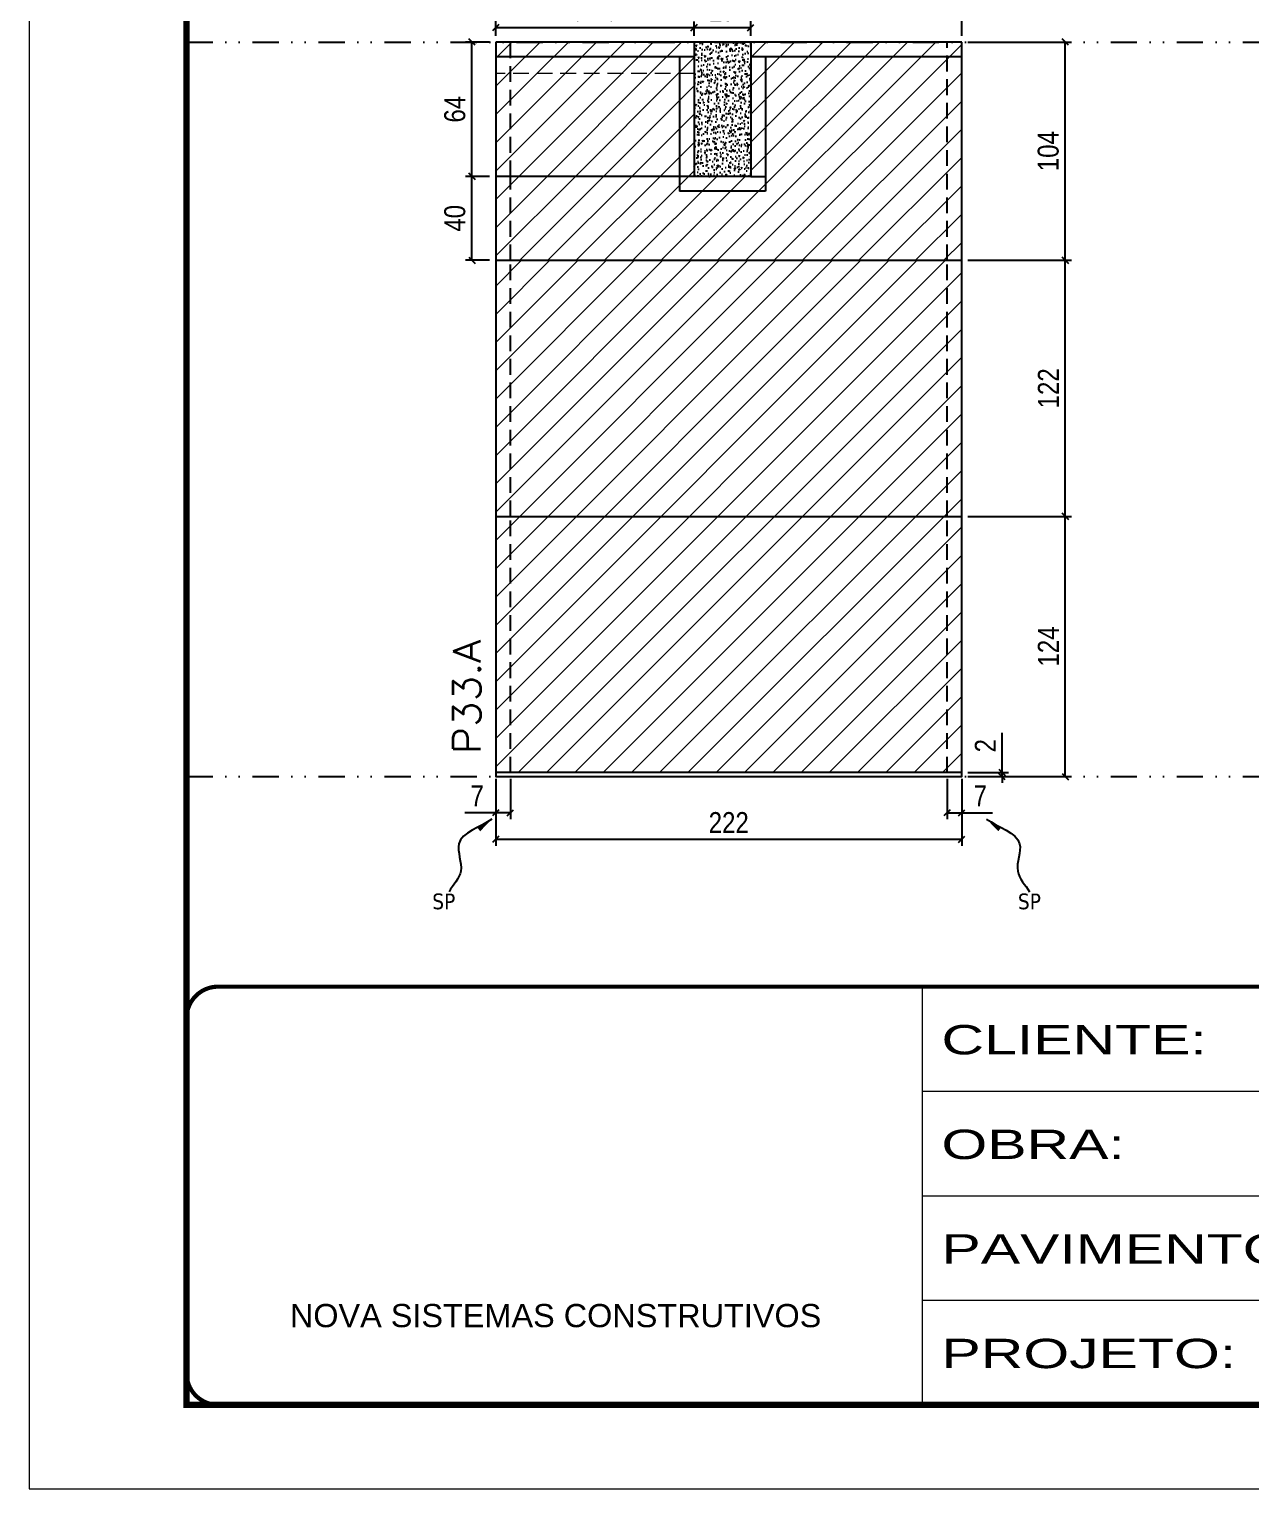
# Model space of a CAD drawing. Extents: x 14400 to 27878, y -21631 to 6985.
# Drawn here: x 19168 to 19751, y -5551 to -4856 of the extents above; entities that cross this region are included whole.
import ezdxf

# ---------------------------------------------------------------- set-up
doc = ezdxf.new("R2010")
doc.units = 0
for name, pattern in [('CONTINUO', [0]), ('DASHED', [0.75, 0.5, -0.25]), ('DIVIDE2', [0.625, 0.25, -0.125, 0, -0.125, 0, -0.125]), ('HIDDEN', [0.375, 0.25, -0.125])]:
    doc.linetypes.add(name, pattern=pattern)
for name, color, linetype in [('COTA', 241, 'Continuous'), ('Nível', 160, 'Continuous'), ('Painéis', 200, 'Continuous'), ('SARR_2.2x7', 40, 'Continuous'), ('Sarrafo de Pressão', 42, 'HIDDEN'), ('texto', 7, 'Continuous')]:
    doc.layers.add(name, color=color, linetype=linetype)
for name, color, linetype, lineweight in [('Folhas', 255, 'Continuous', 9), ('Hachura', 251, 'Continuous', 9), ('SARRAFO DE PRESSAO', 251, 'DASHED', 9), ('Texto Seção', 7, 'Continuous', 15)]:
    doc.layers.add(name, color=color, linetype=linetype, lineweight=lineweight)
doc.styles.add('ARIAL', font='arial.ttf')
doc.styles.add('COTA TECNICA', font='techl___.ttf', dxfattribs={"height": 10})
doc.styles.add('COTA TECNICA-50', font='techl___.ttf', dxfattribs={"height": 10})
doc.styles.add('REGUA-120', font='ROMANS.shx', dxfattribs={"height": 15})
doc.styles.get("Standard").update_dxf_attribs({"font": 'arial.ttf'})
doc.styles.add('Tecnologia', font='')
doc.styles.get('Tecnologia').set_extended_font_data('Forgotten Futurist')
doc.dimstyles.new('COTA PAINEL-50', dxfattribs={"dimtxt": 10, "dimasz": 3, "dimexe": 3, "dimexo": 3, "dimgap": 3, "dimtad": 1, "dimdec": 1, "dimzin": 12, "dimdsep": 46, "dimtxsty": 'COTA TECNICA-50', "dimblk1": 'OBLIQUE', "dimblk2": 'OBLIQUE', "dimsah": 1, "dimcen": 0.9, "dimclrd": 4, "dimclre": 4, "dimclrt": 240, "dimadec": 1, "dimazin": 3, "dimtfac": 1, "dimtdec": 1, "dimtmove": 0, "dimatfit": 3, "dimfxl": 1, "dimtolj": 1, "dimtzin": 12, "dimarcsym": 0})
doc.dimstyles.new('PAINEL', dxfattribs={"dimtxt": 10, "dimasz": 3, "dimexe": 3, "dimexo": 3, "dimgap": 3, "dimtad": 1, "dimdec": 1, "dimzin": 12, "dimdsep": 46, "dimtxsty": 'COTA TECNICA', "dimblk1": 'OBLIQUE', "dimblk2": 'OBLIQUE', "dimsah": 1, "dimcen": 0.9, "dimclrd": 4, "dimclre": 4, "dimclrt": 240, "dimadec": 1, "dimazin": 3, "dimtfac": 1, "dimtdec": 1, "dimtmove": 0, "dimatfit": 3, "dimfxl": 1, "dimtolj": 1, "dimtzin": 12, "dimarcsym": 0})
doc.dimstyles.get("Standard").update_dxf_attribs({"dimtxt": 0.18, "dimasz": 0.18, "dimexe": 0.18, "dimexo": 0.0625, "dimgap": 0.09, "dimtad": 0, "dimtih": 1, "dimtoh": 1, "dimdec": 4, "dimzin": 0, "dimdsep": 46, "dimtxsty": 'Standard', "dimcen": 0.09, "dimadec": 0, "dimazin": 0, "dimtfac": 1, "dimtdec": 4, "dimtofl": 0, "dimtmove": 0, "dimatfit": 3, "dimfxl": 1, "dimtolj": 1, "dimtzin": 0, "dimarcsym": 0})

# ---------------------------------------------------------------- blocks, each defined once
blk = doc.blocks.new('9999999999')
at = {"color": 30, "linetype": 'CONTINUO'}
for p, q in [((98564.56, 34230.21), (98564.56, 34429.45)), ((98564.56, 34379.64), (99583.98, 34379.64)), ((98564.56, 34329.83), (99487.98, 34329.83)), ((98564.56, 34280.02), (99487.98, 34280.02))]:
    blk.add_line(p, q, dxfattribs=at)
at = {"color": 30, "linetype": 'CONTINUO', "const_width": 2}
blk.add_lwpolyline([(99583.98, 34230.21), (99583.98, 34414.45, 0.414214), (99568.98, 34429.45), (98228.98, 34429.45, 0.414214), (98213.98, 34414.45), (98213.98, 34245.21, 0.414214), (98228.98, 34230.21), (99583.98, 34230.21)], format="xyb", dxfattribs=at)
at = {"layer": 'Folhas'}
blk.add_lwpolyline([(98138.98, 34190.21), (99623.98, 34190.21), (99623.98, 35240.21), (98138.98, 35240.21)], close=True, dxfattribs=at)
at = {"layer": 'Folhas', "color": 30, "const_width": 3}
blk.add_lwpolyline([(98213.98, 34230.21), (99583.98, 34230.21), (99583.98, 35200.21), (98213.98, 35200.21)], close=True, dxfattribs=at)
at = {"color": 7, "linetype": 'Continuous', "ltscale": 5, "style": 'ARIAL'}
blk.add_text('NOVA SISTEMAS CONSTRUTIVOS', height=11.0592, dxfattribs=at).set_placement((98263.19, 34267.21))
at = {"layer": 'Folhas', "color": 7, "style": 'Tecnologia', "width": 1.5}
for s, p in [('CLIENTE:', (98573.65, 34397.17)), ('OBRA:', (98573.65, 34347.31)), ('PAVIMENTO:', (98573.65, 34297.5)), ('PROJETO:', (98573.65, 34247.69))]:
    blk.add_text(s, height=14, dxfattribs=at).set_placement(p)
blk = doc.blocks.new('_Oblique')
at = {"color": 0, "linetype": 'ByBlock', "lineweight": -2}
blk.add_line((-0.5, -0.5), (0.5, 0.5), dxfattribs=at)
blk = doc.blocks.new('*D2586')
at = {"layer": 'COTA', "color": 4, "lineweight": -2, "transparency": 16777216}
for p, q in [((19390.78, -5212.74), (19390.78, -5244.63)), ((19612.78, -5212.74), (19612.78, -5244.63)), ((19612.78, -5241.63), (19390.78, -5241.63))]:
    blk.add_line(p, q, dxfattribs=at)
at = {"layer": 'Defpoints', "color": 0, "transparency": 16777216}
for p in [(19390.78, -5209.74), (19612.78, -5209.74), (19390.78, -5241.63)]:
    blk.add_point(p, dxfattribs=at)
at = {"layer": 'COTA', "color": 4, "lineweight": -2, "transparency": 16777216, "xscale": 3, "yscale": 3, "zscale": 3, "rotation": 180}
blk.add_blockref('_Oblique', (19390.78, -5241.63), dxfattribs=at)
at = {"layer": 'COTA', "color": 4, "lineweight": -2, "transparency": 16777216, "xscale": 3, "yscale": 3, "zscale": 3}
blk.add_blockref('_Oblique', (19612.78, -5241.63), dxfattribs=at)
at = {"layer": 'COTA', "color": 240, "transparency": 16777216, "insert": (19501.78, -5233.63), "char_height": 10, "attachment_point": 5, "style": 'COTA TECNICA'}
blk.add_mtext('\\A1;222', dxfattribs=at)
blk = doc.blocks.new('*D2587')
at = {"layer": 'COTA', "color": 4, "lineweight": -2, "transparency": 16777216}
for p, q in [((19605.78, -5212.74), (19605.78, -5231.98)), ((19612.78, -5214.74), (19612.78, -5231.98)), ((19605.78, -5228.98), (19612.78, -5228.98)), ((19612.78, -5228.98), (19627.51, -5228.98))]:
    blk.add_line(p, q, dxfattribs=at)
at = {"layer": 'Defpoints', "color": 0, "transparency": 16777216}
for p in [(19605.78, -5209.74), (19612.78, -5211.74), (19612.78, -5228.98)]:
    blk.add_point(p, dxfattribs=at)
at = {"layer": 'COTA', "color": 4, "lineweight": -2, "transparency": 16777216, "xscale": 3, "yscale": 3, "zscale": 3, "rotation": 180}
blk.add_blockref('_Oblique', (19605.78, -5228.98), dxfattribs=at)
at = {"layer": 'COTA', "color": 4, "lineweight": -2, "transparency": 16777216, "xscale": 3, "yscale": 3, "zscale": 3}
blk.add_blockref('_Oblique', (19612.78, -5228.98), dxfattribs=at)
at = {"layer": 'COTA', "color": 240, "transparency": 16777216, "insert": (19621.64, -5220.91), "char_height": 10, "attachment_point": 5, "style": 'COTA TECNICA-50'}
blk.add_mtext('\\A1;7', dxfattribs=at)
blk = doc.blocks.new('*D2588')
at = {"layer": 'COTA', "color": 4, "lineweight": -2, "transparency": 16777216}
for p, q in [((19390.78, -5214.74), (19390.78, -5231.98)), ((19397.78, -5212.74), (19397.78, -5231.98)), ((19390.78, -5228.98), (19376.05, -5228.98)), ((19397.78, -5228.98), (19390.78, -5228.98))]:
    blk.add_line(p, q, dxfattribs=at)
at = {"layer": 'Defpoints', "color": 0, "transparency": 16777216}
for p in [(19390.78, -5211.74), (19397.78, -5209.74), (19390.78, -5228.98)]:
    blk.add_point(p, dxfattribs=at)
at = {"layer": 'COTA', "color": 4, "lineweight": -2, "transparency": 16777216, "xscale": 3, "yscale": 3, "zscale": 3, "rotation": 180}
blk.add_blockref('_Oblique', (19390.78, -5228.98), dxfattribs=at)
at = {"layer": 'COTA', "color": 4, "lineweight": -2, "transparency": 16777216, "xscale": 3, "yscale": 3, "zscale": 3}
blk.add_blockref('_Oblique', (19397.78, -5228.98), dxfattribs=at)
at = {"layer": 'COTA', "color": 240, "transparency": 16777216, "insert": (19381.91, -5220.91), "char_height": 10, "attachment_point": 5, "style": 'COTA TECNICA-50'}
blk.add_mtext('\\A1;7', dxfattribs=at)
blk = doc.blocks.new('*D2589')
at = {"layer": 'COTA', "color": 4, "lineweight": -2, "transparency": 16777216}
for p, q in [((19632.04, -5209.74), (19632.04, -5190.94)), ((19615.78, -5209.74), (19635.04, -5209.74)), ((19615.78, -5211.74), (19635.04, -5211.74)), ((19632.04, -5211.74), (19632.04, -5209.74)), ((19632.04, -5211.74), (19632.04, -5214.74))]:
    blk.add_line(p, q, dxfattribs=at)
at = {"layer": 'Defpoints', "color": 0, "transparency": 16777216}
for p in [(19612.78, -5209.74), (19612.78, -5211.74), (19632.04, -5211.74)]:
    blk.add_point(p, dxfattribs=at)
at = {"layer": 'COTA', "color": 4, "lineweight": -2, "transparency": 16777216, "xscale": 3, "yscale": 3, "zscale": 3}
for p, rotation in [((19632.04, -5209.74), 270), ((19632.04, -5211.74), 90)]:
    blk.add_blockref('_Oblique', p, dxfattribs=dict(at, rotation=rotation))
at = {"layer": 'COTA', "color": 240, "transparency": 16777216, "insert": (19624.04, -5196.99), "char_height": 10, "attachment_point": 5, "rotation": 90, "style": 'COTA TECNICA-50'}
blk.add_mtext('\\A1;2', dxfattribs=at)
blk = doc.blocks.new('*D2590')
at = {"layer": 'COTA', "color": 4, "lineweight": -2, "transparency": 16777216}
for p, q in [((19615.78, -4965.74), (19665.15, -4965.74)), ((19662.15, -5087.74), (19662.15, -4965.74)), ((19615.78, -5087.74), (19665.15, -5087.74))]:
    blk.add_line(p, q, dxfattribs=at)
at = {"layer": 'Defpoints', "color": 0, "transparency": 16777216}
for p in [(19612.78, -4965.74), (19662.15, -4965.74), (19612.78, -5087.74)]:
    blk.add_point(p, dxfattribs=at)
at = {"layer": 'COTA', "color": 4, "lineweight": -2, "transparency": 16777216, "xscale": 3, "yscale": 3, "zscale": 3}
for p, rotation in [((19662.15, -4965.74), 90), ((19662.15, -5087.74), 270)]:
    blk.add_blockref('_Oblique', p, dxfattribs=dict(at, rotation=rotation))
at = {"layer": 'COTA', "color": 240, "transparency": 16777216, "insert": (19654.09, -5026.74), "char_height": 10, "attachment_point": 5, "rotation": 90, "style": 'COTA TECNICA-50'}
blk.add_mtext('\\A1;122', dxfattribs=at)
blk = doc.blocks.new('*D2615')
at = {"layer": 'COTA', "color": 4, "linetype": 'ByBlock', "lineweight": -2, "transparency": 16777216}
for p, q in [((19615.78, -5087.74), (19665.15, -5087.74)), ((19662.15, -5211.74), (19662.15, -5087.74)), ((19615.78, -5211.74), (19665.15, -5211.74))]:
    blk.add_line(p, q, dxfattribs=at)
at = {"layer": 'Defpoints', "color": 0, "linetype": 'ByBlock', "transparency": 16777216}
for p in [(19612.78, -5087.74), (19662.15, -5087.74), (19612.78, -5211.74)]:
    blk.add_point(p, dxfattribs=at)
at = {"layer": 'COTA', "color": 4, "linetype": 'ByBlock', "lineweight": -2, "transparency": 16777216, "xscale": 3, "yscale": 3, "zscale": 3}
for p, rotation in [((19662.15, -5087.74), 90), ((19662.15, -5211.74), 270)]:
    blk.add_blockref('_Oblique', p, dxfattribs=dict(at, rotation=rotation))
at = {"layer": 'COTA', "color": 240, "linetype": 'ByBlock', "transparency": 16777216, "insert": (19654.07, -5149.74), "char_height": 10, "attachment_point": 5, "rotation": 90, "style": 'COTA TECNICA'}
blk.add_mtext('\\A1;124', dxfattribs=at)
blk = doc.blocks.new('*D2616')
at = {"layer": 'COTA', "color": 4, "linetype": 'ByBlock', "lineweight": -2, "transparency": 16777216}
for p, q in [((19615.78, -5087.74), (19665.15, -5087.74)), ((19662.15, -5211.74), (19662.15, -5087.74)), ((19615.78, -5211.74), (19665.15, -5211.74))]:
    blk.add_line(p, q, dxfattribs=at)
at = {"layer": 'Defpoints', "color": 0, "linetype": 'ByBlock', "transparency": 16777216}
for p in [(19612.78, -5087.74), (19662.15, -5087.74), (19612.78, -5211.74)]:
    blk.add_point(p, dxfattribs=at)
at = {"layer": 'COTA', "color": 4, "linetype": 'ByBlock', "lineweight": -2, "transparency": 16777216, "xscale": 3, "yscale": 3, "zscale": 3}
for p, rotation in [((19662.15, -5087.74), 90), ((19662.15, -5211.74), 270)]:
    blk.add_blockref('_Oblique', p, dxfattribs=dict(at, rotation=rotation))
at = {"layer": 'COTA', "color": 240, "linetype": 'ByBlock', "transparency": 16777216, "insert": (19654.07, -5149.74), "char_height": 10, "attachment_point": 5, "rotation": 90, "style": 'COTA TECNICA'}
blk.add_mtext('\\A1;124', dxfattribs=at)
blk = doc.blocks.new('*D2630')
at = {"layer": 'COTA', "color": 4, "lineweight": -2, "transparency": 16777216}
for p, q in [((19615.78, -4861.74), (19665.15, -4861.74)), ((19662.15, -4965.74), (19662.15, -4861.74)), ((19615.78, -4965.74), (19665.15, -4965.74))]:
    blk.add_line(p, q, dxfattribs=at)
at = {"layer": 'Defpoints', "color": 0, "transparency": 16777216}
for p in [(19612.78, -4861.74), (19662.15, -4861.74), (19612.78, -4965.74)]:
    blk.add_point(p, dxfattribs=at)
at = {"layer": 'COTA', "color": 4, "lineweight": -2, "transparency": 16777216, "xscale": 3, "yscale": 3, "zscale": 3}
for p, rotation in [((19662.15, -4861.74), 90), ((19662.15, -4965.74), 270)]:
    blk.add_blockref('_Oblique', p, dxfattribs=dict(at, rotation=rotation))
at = {"layer": 'COTA', "color": 240, "transparency": 16777216, "insert": (19654.04, -4913.74), "char_height": 10, "attachment_point": 5, "rotation": 90, "style": 'COTA TECNICA'}
blk.add_mtext('\\A1;104', dxfattribs=at)
blk = doc.blocks.new('*D2631')
at = {"layer": 'COTA', "color": 4, "lineweight": -2, "transparency": 16777216}
for p, q in [((19387.78, -4925.74), (19376.41, -4925.74)), ((19379.41, -4965.74), (19379.41, -4925.74)), ((19387.78, -4965.74), (19376.41, -4965.74))]:
    blk.add_line(p, q, dxfattribs=at)
at = {"layer": 'Defpoints', "color": 0, "transparency": 16777216}
for p in [(19379.41, -4925.74), (19390.78, -4925.74), (19390.78, -4965.74)]:
    blk.add_point(p, dxfattribs=at)
at = {"layer": 'COTA', "color": 4, "lineweight": -2, "transparency": 16777216, "xscale": 3, "yscale": 3, "zscale": 3}
for p, rotation in [((19379.41, -4925.74), 90), ((19379.41, -4965.74), 270)]:
    blk.add_blockref('_Oblique', p, dxfattribs=dict(at, rotation=rotation))
at = {"layer": 'COTA', "color": 240, "transparency": 16777216, "insert": (19371.3, -4945.74), "char_height": 10, "attachment_point": 5, "rotation": 90, "style": 'COTA TECNICA'}
blk.add_mtext('\\A1;40', dxfattribs=at)
blk = doc.blocks.new('*D2632')
at = {"layer": 'COTA', "color": 4, "lineweight": -2, "transparency": 16777216}
for p, q in [((19387.78, -4861.74), (19376.41, -4861.74)), ((19379.41, -4925.74), (19379.41, -4861.74)), ((19387.78, -4925.74), (19376.41, -4925.74))]:
    blk.add_line(p, q, dxfattribs=at)
at = {"layer": 'Defpoints', "color": 0, "transparency": 16777216}
for p in [(19379.41, -4861.74), (19390.78, -4861.74), (19390.78, -4925.74)]:
    blk.add_point(p, dxfattribs=at)
at = {"layer": 'COTA', "color": 4, "lineweight": -2, "transparency": 16777216, "xscale": 3, "yscale": 3, "zscale": 3}
for p, rotation in [((19379.41, -4861.74), 90), ((19379.41, -4925.74), 270)]:
    blk.add_blockref('_Oblique', p, dxfattribs=dict(at, rotation=rotation))
at = {"layer": 'COTA', "color": 240, "transparency": 16777216, "insert": (19371.3, -4893.74), "char_height": 10, "attachment_point": 5, "rotation": 90, "style": 'COTA TECNICA'}
blk.add_mtext('\\A1;64', dxfattribs=at)
blk = doc.blocks.new('*D2638')
at = {"layer": 'COTA', "color": 4, "lineweight": -2, "transparency": 16777216}
for p, q in [((19390.78, -4858.74), (19390.78, -4851.91)), ((19485.28, -4858.74), (19485.28, -4851.91)), ((19485.28, -4854.91), (19390.78, -4854.91))]:
    blk.add_line(p, q, dxfattribs=at)
at = {"layer": 'Defpoints', "color": 0, "transparency": 16777216}
for p in [(19390.78, -4854.91), (19390.78, -4861.74), (19485.28, -4861.74)]:
    blk.add_point(p, dxfattribs=at)
at = {"layer": 'COTA', "color": 4, "lineweight": -2, "transparency": 16777216, "xscale": 3, "yscale": 3, "zscale": 3, "rotation": 180}
blk.add_blockref('_Oblique', (19390.78, -4854.91), dxfattribs=at)
at = {"layer": 'COTA', "color": 4, "lineweight": -2, "transparency": 16777216, "xscale": 3, "yscale": 3, "zscale": 3}
blk.add_blockref('_Oblique', (19485.28, -4854.91), dxfattribs=at)
at = {"layer": 'COTA', "color": 240, "transparency": 16777216, "insert": (19438.03, -4846.77), "char_height": 10, "attachment_point": 5, "style": 'COTA TECNICA'}
blk.add_mtext('\\A1;94.5', dxfattribs=at)
blk = doc.blocks.new('*D2639')
at = {"layer": 'COTA', "color": 4, "lineweight": -2, "transparency": 16777216}
for p, q in [((19390.78, -4858.74), (19390.78, -4827.51)), ((19390.78, -4830.51), (19512.28, -4830.51)), ((19512.28, -4858.74), (19512.28, -4827.51))]:
    blk.add_line(p, q, dxfattribs=at)
at = {"layer": 'Defpoints', "color": 0, "transparency": 16777216}
for p in [(19512.28, -4830.51), (19390.78, -4861.74), (19512.28, -4861.74)]:
    blk.add_point(p, dxfattribs=at)
at = {"layer": 'COTA', "color": 4, "lineweight": -2, "transparency": 16777216, "xscale": 3, "yscale": 3, "zscale": 3, "rotation": 180}
blk.add_blockref('_Oblique', (19390.78, -4830.51), dxfattribs=at)
at = {"layer": 'COTA', "color": 4, "lineweight": -2, "transparency": 16777216, "xscale": 3, "yscale": 3, "zscale": 3}
blk.add_blockref('_Oblique', (19512.28, -4830.51), dxfattribs=at)
at = {"layer": 'COTA', "color": 240, "transparency": 16777216, "insert": (19451.53, -4822.4), "char_height": 10, "attachment_point": 5, "style": 'COTA TECNICA'}
blk.add_mtext('\\A1;121.5', dxfattribs=at)
blk = doc.blocks.new('*D2640')
at = {"layer": 'COTA', "color": 4, "lineweight": -2, "transparency": 16777216}
for p, q in [((19485.28, -4858.74), (19485.28, -4851.91)), ((19512.28, -4858.74), (19512.28, -4851.91)), ((19512.28, -4854.91), (19485.28, -4854.91))]:
    blk.add_line(p, q, dxfattribs=at)
at = {"layer": 'Defpoints', "color": 0, "transparency": 16777216}
for p in [(19485.28, -4854.91), (19485.28, -4861.74), (19512.28, -4861.74)]:
    blk.add_point(p, dxfattribs=at)
at = {"layer": 'COTA', "color": 4, "lineweight": -2, "transparency": 16777216, "xscale": 3, "yscale": 3, "zscale": 3, "rotation": 180}
blk.add_blockref('_Oblique', (19485.28, -4854.91), dxfattribs=at)
at = {"layer": 'COTA', "color": 4, "lineweight": -2, "transparency": 16777216, "xscale": 3, "yscale": 3, "zscale": 3}
blk.add_blockref('_Oblique', (19512.28, -4854.91), dxfattribs=at)
at = {"layer": 'COTA', "color": 240, "transparency": 16777216, "insert": (19498.78, -4846.83), "char_height": 10, "attachment_point": 5, "style": 'COTA TECNICA'}
blk.add_mtext('\\A1;27', dxfattribs=at)
blk = doc.blocks.new('*D2642')
at = {"layer": 'COTA', "color": 4, "lineweight": -2, "transparency": 16777216}
for p, q in [((19512.28, -4858.74), (19512.28, -4827.51)), ((19612.78, -4830.51), (19512.28, -4830.51)), ((19612.78, -4858.74), (19612.78, -4827.51))]:
    blk.add_line(p, q, dxfattribs=at)
at = {"layer": 'Defpoints', "color": 0, "transparency": 16777216}
for p in [(19512.28, -4830.51), (19512.28, -4861.74), (19612.78, -4861.74)]:
    blk.add_point(p, dxfattribs=at)
at = {"layer": 'COTA', "color": 4, "lineweight": -2, "transparency": 16777216, "xscale": 3, "yscale": 3, "zscale": 3, "rotation": 180}
blk.add_blockref('_Oblique', (19512.28, -4830.51), dxfattribs=at)
at = {"layer": 'COTA', "color": 4, "lineweight": -2, "transparency": 16777216, "xscale": 3, "yscale": 3, "zscale": 3}
blk.add_blockref('_Oblique', (19612.78, -4830.51), dxfattribs=at)
at = {"layer": 'COTA', "color": 240, "transparency": 16777216, "insert": (19562.53, -4822.4), "char_height": 10, "attachment_point": 5, "style": 'COTA TECNICA'}
blk.add_mtext('\\A1;100.5', dxfattribs=at)

msp = doc.modelspace()

# ---------------------------------------------------------------- hatches: boundary and pattern name
at = {"layer": 'COTA'}
h = msp.add_hatch(dxfattribs=at)
h.set_pattern_fill('AR-CONC', color=256, scale=0.03)
h.set_pattern_definition([(50, (3170, 1148.575), (5.4655401, -0.4781726), [0.5715, -6.2865]), (355, (3170, 1148.575), (-1.0573026, 5.7317054), [0.4572, -5.0292175]), (100.451445, (3170.4555, 1148.535), (4.4082374, 5.2535326), [0.4857003, -5.3427073]), (46.1842, (3170, 1150.099), (8.1323712, -1.2612698), [0.85725, -9.42975]), (96.63556, (3170.678, 1149.994), (7.122124, 7.4227837), [0.7285507, -8.0140682]), (351.18415, (3170, 1150.099), (7.122124, 7.4227837), [0.685799, -7.543792]), (21, (3170.762, 1149.718), (4.5484317, -3.067956), [0.5715, -6.2865]), (326, (3170.762, 1149.718), (1.8540609, 5.525639), [0.4572, -5.0292]), (71.451445, (3171.141, 1149.4624), (6.4024926, 2.457683), [0.4857003, -5.3426981]), (37.5, (3170, 1148.5751), (0.0926581, 2.53665117), [0, -4.96824, 0, -5.1054, 0, -5.04825]), (7.5, (3170, 1148.575), (2.00458988, 3.00541724), [0, -2.91084, 0, -4.85394, 0, -1.92405]), (327.5, (3168.3007, 1148.5751), (4.06771786, -0.17186232), [0, -1.905, 0, -5.9436, 0, -7.8867]), (317.5, (3167.5387, 1148.575), (4.44387544, 0.7627947), [0, -2.4765, 0, -3.94716, 0, -5.6007])])
h.paths.add_polyline_path([(19512.28, -4861.74), (19485.28, -4861.74), (19485.28, -4925.74), (19512.28, -4925.74)])
at = {"layer": 'Hachura', "linetype": 'ByBlock'}
h = msp.add_hatch(dxfattribs=at)
h.set_pattern_fill('ANSI31', color=256, scale=3)
h.set_pattern_definition([(45, (3170, 1148.575), (-6.735192, 6.735192), [])])
h.paths.add_polyline_path([(19612.78, -5087.74), (19612.78, -4965.74), (19390.78, -4965.74), (19390.78, -5087.74)])
h.paths.add_polyline_path([(19612.78, -5209.74), (19612.78, -5087.74), (19390.78, -5087.74), (19390.78, -5209.74)])
h.paths.add_polyline_path([(19794.02, -5087.74), (19794.02, -5209.74), (20016.02, -5209.74), (20016.02, -5087.74)])
h.paths.add_polyline_path([(19794.02, -4965.74), (19794.02, -5087.74), (20016.02, -5087.74), (20016.02, -4965.74)])
h.paths.add_polyline_path([(19794.02, -4861.74), (19794.02, -4925.74), (19894.52, -4925.74), (19894.52, -4861.74)])
h.paths.add_polyline_path([(20238.25, -4942.74), (20238.25, -4965.74), (20263.25, -4965.74), (20263.25, -4942.74)])
h.paths.add_polyline_path([(20263.25, -4965.74), (20238.25, -4965.74), (20238.25, -5209.74), (20263.25, -5209.74)])
h.paths.add_polyline_path([(20476.76, -4995.74), (20451.76, -4995.74), (20451.76, -5209.74), (20476.76, -5209.74)])
at = {"layer": 'Hachura'}
h = msp.add_hatch(dxfattribs=at)
h.set_pattern_fill('ANSI31', color=256, scale=3)
h.paths.add_polyline_path([(19485.28, -4861.74), (19390.78, -4861.74), (19390.78, -4876.74), (19485.28, -4876.74)], flags=17)
h = msp.add_hatch(dxfattribs=at)
h.set_pattern_fill('ANSI31', color=256, scale=3)
h.paths.add_polyline_path([(19612.78, -4861.74), (19512.28, -4861.74), (19512.28, -4925.74), (19390.78, -4925.74), (19390.78, -4965.74), (19612.78, -4965.74)])
h = msp.add_hatch(dxfattribs=at)
h.set_pattern_fill('ANSI31', color=256, scale=3)
h.paths.add_polyline_path([(19485.28, -4876.74), (19390.78, -4876.74), (19390.78, -4925.74), (19485.28, -4925.74)], flags=17)

# ---------------------------------------------------------------- linework, layer by layer
at = {"layer": 'COTA'}
for p, q in [((19512.28, -4861.74), (19485.28, -4861.74)), ((19478.28, -4925.74), (19478.28, -4932.74)), ((19512.28, -4925.74), (19519.28, -4925.74)), ((19519.28, -4925.74), (19519.28, -4932.74))]:
    msp.add_line(p, q, dxfattribs=at)
at = {"layer": 'Hachura', "linetype": 'HIDDEN', "ltscale": 30}
msp.add_line((19485.28, -4876.74), (19390.78, -4876.74), dxfattribs=at)
at = {"layer": 'Nível', "color": 4, "linetype": 'DIVIDE2', "ltscale": 50}
for p, q in [((19243.47, -4861.74), (20613.47, -4861.74)), ((19243.47, -5211.74), (20613.47, -5211.74))]:
    msp.add_line(p, q, dxfattribs=at)
at = {"layer": 'Painéis'}
for p, q in [((19485.28, -4861.74), (19390.78, -4861.74)), ((19390.78, -4861.74), (19390.78, -5209.74)), ((19485.28, -4861.74), (19485.28, -4925.74)), ((19612.78, -4861.74), (19512.28, -4861.74)), ((19512.28, -4861.74), (19512.28, -4925.74)), ((19612.78, -5209.74), (19612.78, -4861.74)), ((19512.28, -4925.74), (19390.78, -4925.74)), ((19390.78, -4965.74), (19612.78, -4965.74)), ((19390.78, -5087.74), (19612.78, -5087.74))]:
    msp.add_line(p, q, dxfattribs=at)
msp.add_lwpolyline([(19612.78, -5209.74), (19390.78, -5209.74), (19390.78, -5211.74), (19612.78, -5211.74)], close=True, dxfattribs=at)
at = {"layer": 'SARR_2.2x7'}
for p, q in [((19485.28, -4868.74), (19390.78, -4868.74)), ((19478.28, -4868.74), (19478.28, -4925.74)), ((19612.78, -4868.74), (19512.28, -4868.74)), ((19519.28, -4868.74), (19519.28, -4925.74)), ((19519.28, -4932.74), (19478.28, -4932.74))]:
    msp.add_line(p, q, dxfattribs=at)
at = {"layer": 'Sarrafo de Pressão', "ltscale": 30}
for p, q in [((19397.78, -4925.74), (19397.78, -4861.74)), ((19605.78, -4965.74), (19605.78, -4861.74)), ((19605.78, -4965.74), (19605.78, -4861.74)), ((19397.78, -4965.74), (19397.78, -4925.74)), ((19397.78, -5087.74), (19397.78, -4965.74)), ((19605.78, -5087.74), (19605.78, -4965.74)), ((19397.78, -5209.74), (19397.78, -5087.74)), ((19605.78, -5209.74), (19605.78, -5087.74))]:
    msp.add_line(p, q, dxfattribs=at)

# ---------------------------------------------------------------- block references
at = {"layer": 'SARRAFO DE PRESSAO', "color": 6, "linetype": 'ByBlock'}
msp.add_blockref('9999999999', (-78970.51, -39741.23), dxfattribs=at)

# ---------------------------------------------------------------- texts
at = {"layer": 'texto', "color": 0, "char_height": 7.5, "attachment_point": 5}
for insert in [(19366, -5271.23), (19645.03, -5271.23)]:
    msp.add_mtext('{\\fTahoma|b0|i0|c0|p34;\\C4;SP}', dxfattribs=dict(at, insert=insert))
at = {"layer": 'Texto Seção', "style": 'REGUA-120', "width": 1.1}
msp.add_text('P33.A', height=13, rotation=90, dxfattribs=at).set_placement((19383.53, -5200.98))

# ---------------------------------------------------------------- dimensions: what is measured, and where the dimension line sits
at = {"layer": 'COTA'}
for base, p1, p2, dimstyle, picture, middle in [((19512.28, -4830.51), (19390.78, -4861.74), (19512.28, -4861.74), 'PAINEL', '*D2639', (19451.53, -4822.4)), ((19512.28, -4830.51), (19612.78, -4861.74), (19512.28, -4861.74), 'PAINEL', '*D2642', (19562.53, -4822.4)), ((19390.78, -4854.91), (19485.28, -4861.74), (19390.78, -4861.74), 'PAINEL', '*D2638', (19438.03, -4846.77)), ((19485.28, -4854.91), (19512.28, -4861.74), (19485.28, -4861.74), 'PAINEL', '*D2640', (19498.78, -4846.83)), ((19612.78, -5228.98), (19605.78, -5209.74), (19612.78, -5211.74), 'COTA PAINEL-50', '*D2587', (19621.64, -5220.91))]:
    dim = msp.add_linear_dim(base=base, p1=p1, p2=p2, dimstyle=dimstyle, dxfattribs=at)
    dim.commit()
    dim.dimension.update_dxf_attribs({"geometry": picture, "text_midpoint": middle})
for base, p1, p2, angle, override, picture, middle in [((19379.41, -4861.74), (19390.78, -4925.74), (19390.78, -4861.74), 90, {"dimtmove": 1}, '*D2632', (19371.3, -4893.74)), ((19390.78, -5241.63), (19612.78, -5209.74), (19390.78, -5209.74), 180, {"dimarcsym": 2}, '*D2586', (19501.78, -5233.63))]:
    dim = msp.add_linear_dim(base=base, p1=p1, p2=p2, angle=angle, dimstyle='PAINEL', override=override, dxfattribs=at)
    dim.commit()
    dim.dimension.update_dxf_attribs({"geometry": picture, "text_midpoint": middle})
for base, p1, p2, angle, dimstyle, picture, middle in [((19662.15, -4861.74), (19612.78, -4965.74), (19612.78, -4861.74), 90, 'PAINEL', '*D2630', (19654.04, -4913.74)), ((19379.41, -4925.74), (19390.78, -4965.74), (19390.78, -4925.74), 90, 'PAINEL', '*D2631', (19371.3, -4945.74)), ((19662.15, -4965.74), (19612.78, -5087.74), (19612.78, -4965.74), 90, 'COTA PAINEL-50', '*D2590', (19654.09, -5026.74)), ((19390.78, -5228.98), (19397.78, -5209.74), (19390.78, -5211.74), 180, 'COTA PAINEL-50', '*D2588', (19381.91, -5220.91))]:
    dim = msp.add_linear_dim(base=base, p1=p1, p2=p2, angle=angle, dimstyle=dimstyle, dxfattribs=at)
    dim.commit()
    dim.dimension.update_dxf_attribs({"geometry": picture, "text_midpoint": middle})
at = {"layer": 'COTA', "linetype": 'ByBlock'}
for picture in ['*D2615', '*D2616']:
    dim = msp.add_aligned_dim(p1=(19612.78, -5211.74), p2=(19612.78, -5087.74), distance=-49.37, dimstyle='PAINEL', dxfattribs=at)
    dim.commit()
    dim.dimension.update_dxf_attribs({"geometry": picture, "text_midpoint": (19654.07, -5149.74)})
at = {"layer": 'COTA'}
dim = msp.add_linear_dim(base=(19632.04, -5211.74), p1=(19612.78, -5209.74), p2=(19612.78, -5211.74), angle=90, dimstyle='COTA PAINEL-50', dxfattribs=at)
dim.commit()
dim.dimension.update_dxf_attribs({"geometry": '*D2589', "text_midpoint": (19632.04, -5196.99), "dimtype": 160})

# ---------------------------------------------------------------- leaders
at = {"layer": 'COTA', "path_type": 1}
for points in [[(19388.95, -5231.92), (19373.16, -5243.76), (19374.09, -5256.76), (19368.54, -5266.54)], [(19624.61, -5231.92), (19640.39, -5243.76), (19639.47, -5256.76), (19645.02, -5266.54)]]:
    msp.add_leader(points, dimstyle='Standard', override={"dimasz": 8}, dxfattribs=at)

doc.saveas('drawing.dxf')
